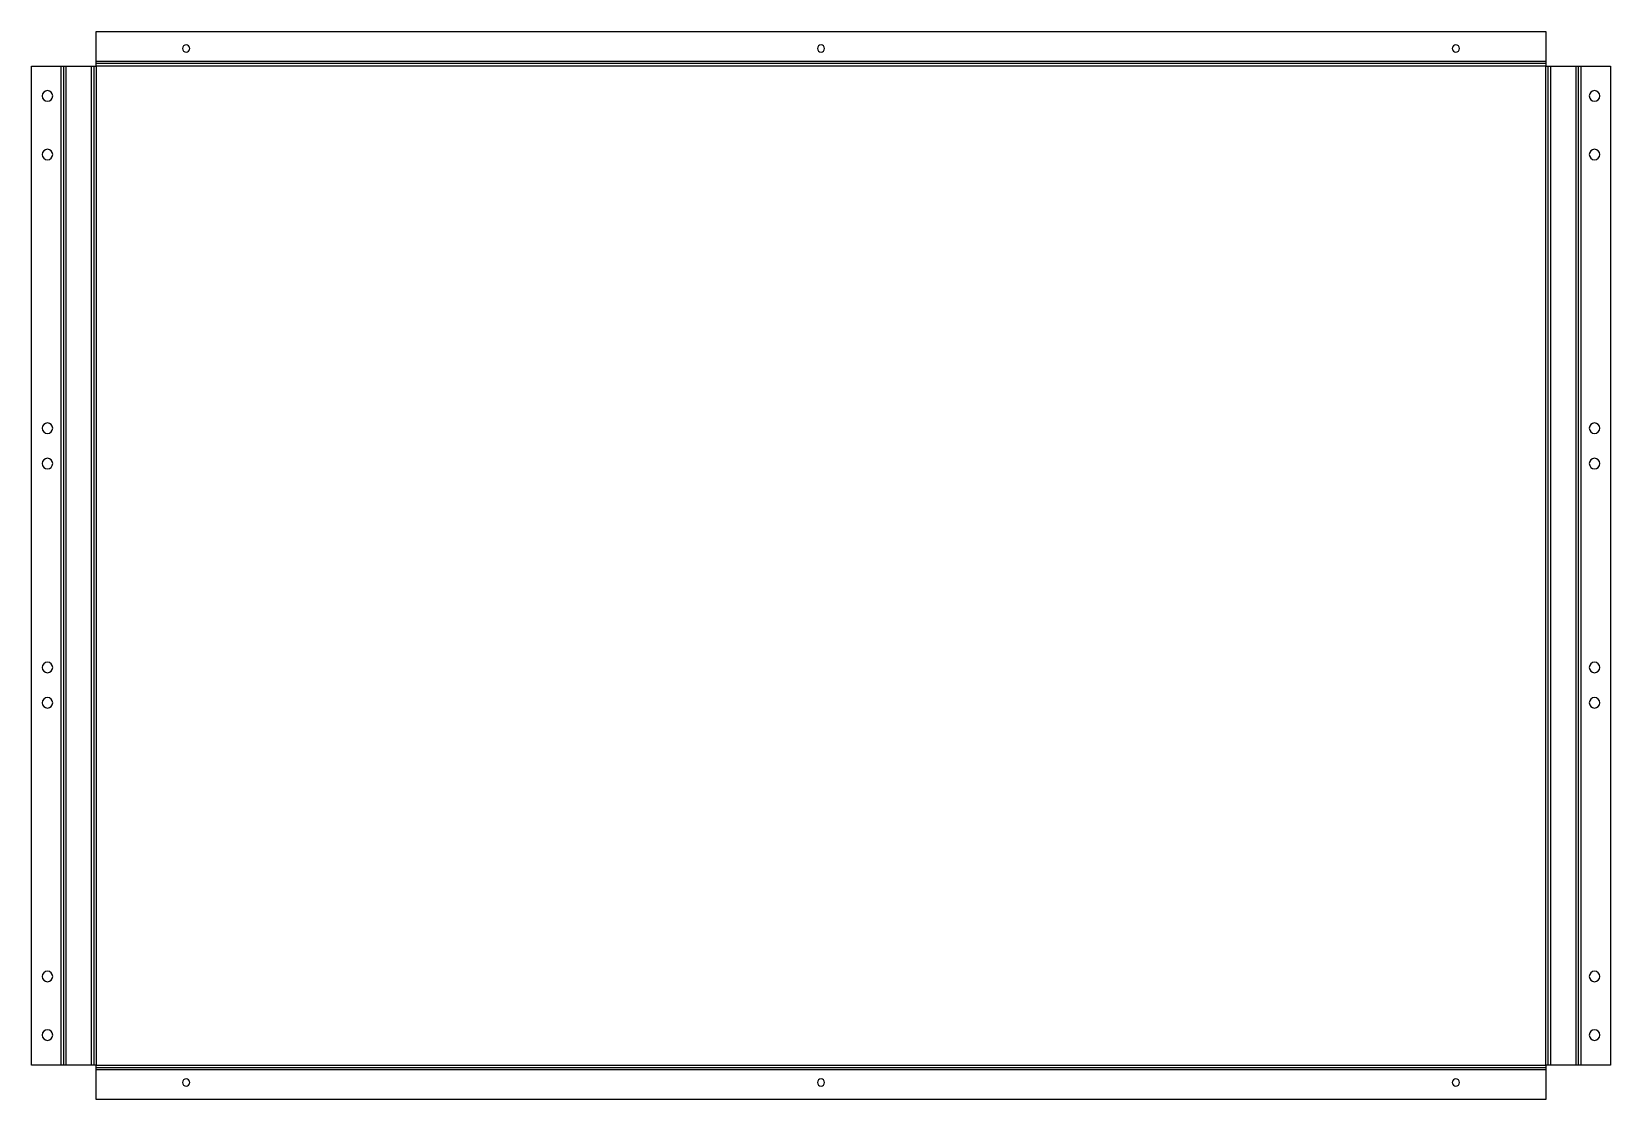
# Model space of a CAD drawing. Header units: millimetres. Extents: x -31 to 716, y 0 to 505.
import ezdxf

# ---------------------------------------------------------------- set-up
doc = ezdxf.new("R2010")
doc.units = ezdxf.units.MM

msp = doc.modelspace()

# ---------------------------------------------------------------- linework, layer by layer
at = {"layer": 'BEND'}
for p, q in [((-15.39, 488.26), (-15.39, 16.26)), ((-1.13, 488.26), (-1.13, 16.26)), ((685, 489.39), (0, 489.39)), ((686.13, 16.26), (686.13, 488.26)), ((700.39, 16.26), (700.39, 488.26)), ((0, 15.13), (685, 15.13))]:
    msp.add_line(p, q, dxfattribs=at)
at = {"layer": 'BEND_EXTENT'}
for p, q in [((-16.52, 16.26), (-16.52, 488.26)), ((-14.26, 488.26), (-14.26, 16.26)), ((-2.26, 16.26), (-2.26, 488.26)), ((0, 490.52), (685, 490.52)), ((687.26, 488.26), (687.26, 16.26)), ((699.26, 16.26), (699.26, 488.26)), ((701.52, 488.26), (701.52, 16.26)), ((685, 14), (0, 14))]:
    msp.add_line(p, q, dxfattribs=at)
msp.add_lwpolyline([(0, 16.26), (685, 16.26), (685, 488.26), (0, 488.26)], close=True, dxfattribs=at)
at = {"layer": 'INTERIOR_PROFILES', "extrusion": (0, 0, -1)}
for centre, radius in [((-42.5, 496.52), 1.7), ((-342.5, 496.52), 1.7), ((-642.5, 496.52), 1.7), ((23.02, 474.11), 2.5), ((-708.02, 474.11), 2.5), ((23.02, 446.41), 2.5), ((-708.02, 446.41), 2.5), ((23.02, 317.11), 2.5), ((-708.02, 317.11), 2.5), ((23.02, 300.41), 2.5), ((-708.02, 300.41), 2.5), ((23.02, 204.11), 2.5), ((-708.02, 204.11), 2.5), ((23.02, 187.41), 2.5), ((-708.02, 187.41), 2.5), ((23.02, 58.11), 2.5), ((-708.02, 58.11), 2.5), ((23.02, 30.41), 2.5), ((-708.02, 30.41), 2.5), ((-42.5, 8), 1.7), ((-342.5, 8), 1.7), ((-642.5, 8), 1.7)]:
    msp.add_circle(centre, radius, dxfattribs=at)
at = {"layer": 'OUTER_PROFILES'}
for p, q in [((0, 490.52), (0, 504.52)), ((0, 504.52), (685, 504.52)), ((685, 504.52), (685, 490.52)), ((-30.52, 16.26), (-30.52, 488.26)), ((-30.52, 488.26), (-2.26, 488.26)), ((-2.26, 488.26), (0, 488.26)), ((0, 488.26), (0, 490.52)), ((685, 490.52), (685, 488.26)), ((685, 488.26), (687.26, 488.26)), ((687.26, 488.26), (715.52, 488.26)), ((715.52, 488.26), (715.52, 16.26)), ((-2.26, 16.26), (-30.52, 16.26)), ((0, 16.26), (-2.26, 16.26)), ((0, 14), (0, 16.26)), ((687.26, 16.26), (685, 16.26)), ((685, 16.26), (685, 14)), ((715.52, 16.26), (687.26, 16.26)), ((0, 0), (0, 14)), ((685, 14), (685, 0)), ((685, 0), (0, 0))]:
    msp.add_line(p, q, dxfattribs=at)

doc.saveas('drawing.dxf')
